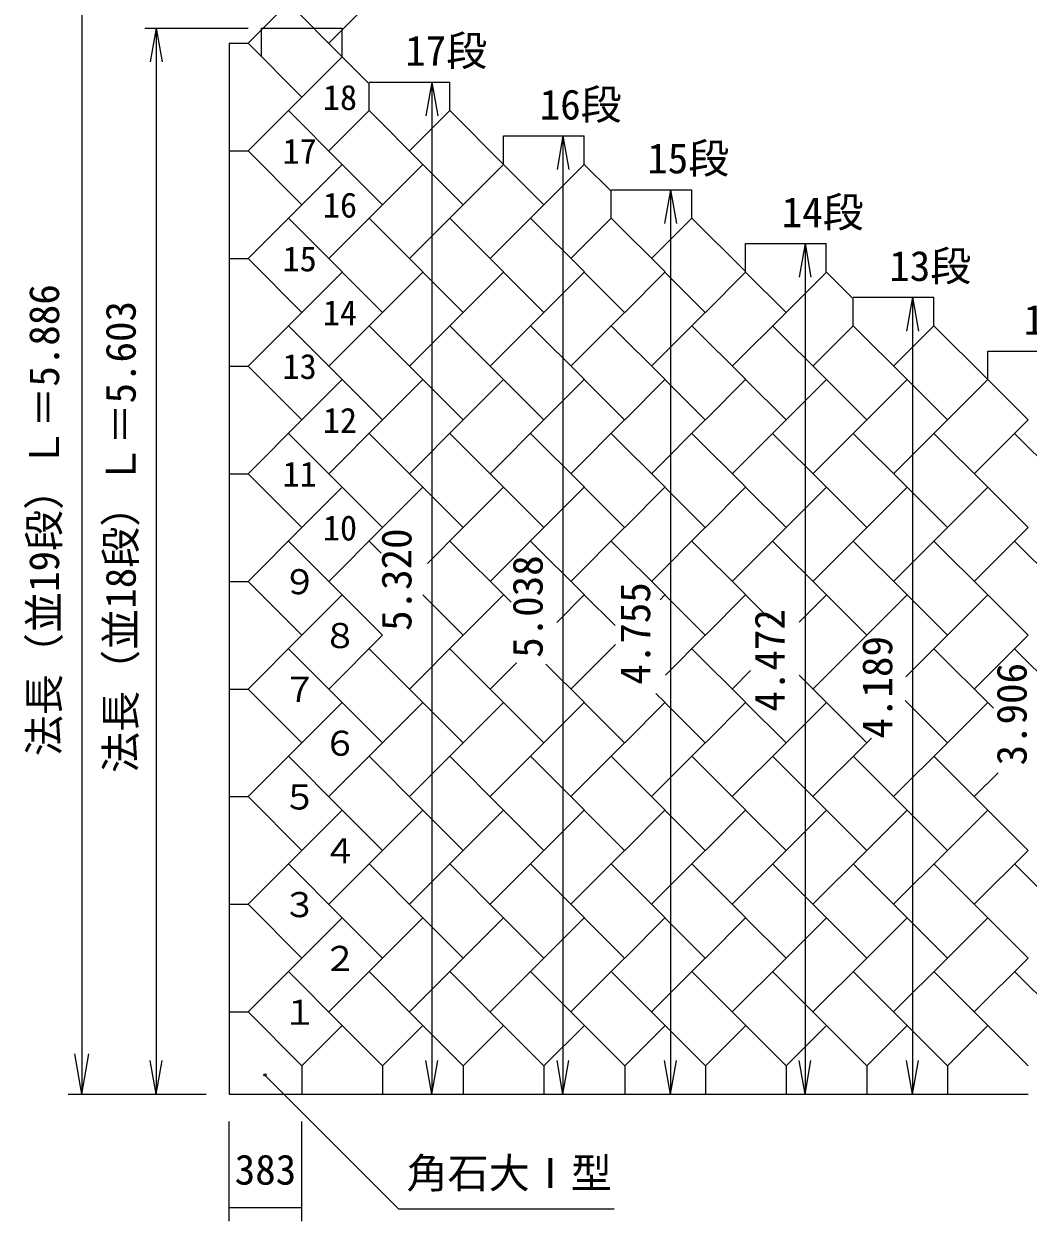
# Model space of a CAD drawing. Units: millimetres, scale not verified, with parts at other scales. Extents: x 5685 to 21727, y 2850 to 8063.
# Drawn here: x 9752 to 11219, y 5382 to 7131 of the extents above; entities that cross this region are included whole.
import ezdxf
from ezdxf.enums import TextEntityAlignment as Align

# ---------------------------------------------------------------- set-up
doc = ezdxf.new("R2010")
doc.units = ezdxf.units.MM
doc.header["$LTSCALE"] = 20
doc.layers.add('0_2', color=4, linetype='Continuous', lineweight=18)
doc.styles.add('ＭＳ ゴシック-5.0-0.0', font='')
doc.styles.get('ＭＳ ゴシック-5.0-0.0').set_extended_font_data('ＭＳ ゴシック-5.0-0.0')

msp = doc.modelspace()

# ---------------------------------------------------------------- linework, layer by layer
at = {"layer": '0_2'}
for p, q in [((9836.81, 7203.53), (9836.81, 5567.66)), ((10079.75, 7102.94), (10138.67, 7161.86)), ((10138.67, 7161.86), (10217.28, 7083.25)), ((10197.6, 7102.98), (10256.48, 7161.86)), ((9928.63, 7124.88), (10079.75, 7124.88)), ((9945.3, 7124.88), (9936.61, 7075.64)), ((9945.3, 7124.88), (9945.3, 5567.66)), ((9945.3, 7124.88), (9953.98, 7075.64)), ((10099.43, 7124.88), (10217.24, 7124.88)), ((10099.43, 7083.25), (10099.43, 7124.88)), ((10217.24, 7083.21), (10217.24, 7124.88)), ((10051.97, 7102.94), (10051.97, 5567.66)), ((10051.97, 7102.94), (10079.75, 7102.94)), ((10079.75, 7102.94), (10158.36, 7024.32)), ((10158.36, 7024.32), (10217.24, 7083.21)), ((10217.24, 7083.21), (10256.52, 7043.92)), ((10256.52, 7046.27), (10374.33, 7046.27)), ((10256.52, 7004.64), (10256.52, 7043.92)), ((10348.09, 7046.27), (10339.41, 6997.03)), ((10348.09, 7046.27), (10348.09, 5567.66)), ((10348.09, 7046.27), (10356.77, 6997.03)), ((10374.33, 7004.59), (10374.33, 7046.27)), ((10079.75, 6945.71), (10158.36, 7024.32)), ((10138.67, 7004.64), (10217.28, 6926.03)), ((10197.6, 6945.71), (10256.52, 7004.64)), ((10256.52, 7004.64), (10335.14, 6926.03)), ((10315.45, 6945.71), (10374.33, 7004.59)), ((10374.38, 7004.64), (10452.99, 6926.03)), ((10452.99, 6926.03), (10452.99, 6967.66)), ((10452.99, 6967.66), (10570.79, 6967.66)), ((10539.65, 6967.66), (10530.96, 6918.42)), ((10539.65, 6967.66), (10539.65, 5567.66)), ((10539.65, 6967.66), (10548.33, 6918.42)), ((10570.79, 6925.98), (10570.79, 6967.66)), ((10051.97, 6945.71), (10079.75, 6945.71)), ((10079.75, 6945.71), (10158.36, 6867.1)), ((10158.36, 6867.1), (10217.24, 6925.98)), ((10217.24, 6925.98), (10276.17, 6867.06)), ((10276.21, 6867.1), (10335.09, 6925.98)), ((10335.09, 6925.98), (10394.02, 6867.06)), ((10394.06, 6867.1), (10452.99, 6926.03)), ((10452.94, 6925.98), (10511.87, 6867.06)), ((10511.91, 6867.1), (10570.79, 6925.98)), ((10570.79, 6925.98), (10610.08, 6886.7)), ((10610.08, 6889.05), (10727.88, 6889.05)), ((10610.08, 6847.42), (10610.08, 6886.7)), ((10696.78, 6889.05), (10688.1, 6839.81)), ((10696.78, 6889.05), (10696.78, 5567.66)), ((10696.78, 6889.05), (10705.46, 6839.81)), ((10727.88, 6847.37), (10727.88, 6889.05)), ((10079.75, 6788.49), (10158.36, 6867.1)), ((10197.6, 6788.49), (10276.17, 6867.06)), ((10315.45, 6788.49), (10394.02, 6867.06)), ((10433.3, 6788.49), (10511.87, 6867.06)), ((10138.67, 6847.42), (10217.28, 6768.81)), ((10256.52, 6847.42), (10335.14, 6768.81)), ((10374.38, 6847.42), (10452.99, 6768.81)), ((10492.23, 6847.42), (10570.84, 6768.81)), ((10551.15, 6788.49), (10610.08, 6847.42)), ((10610.08, 6847.42), (10688.69, 6768.81)), ((10669, 6788.49), (10727.93, 6847.42)), ((10727.93, 6847.42), (10806.54, 6768.81)), ((10806.5, 6768.76), (10806.5, 6810.39)), ((10806.5, 6810.39), (10924.3, 6810.39)), ((10893.2, 6810.39), (10884.52, 6761.15)), ((10893.2, 6810.39), (10893.2, 5567.66)), ((10893.2, 6810.39), (10901.88, 6761.15)), ((10924.3, 6768.72), (10924.3, 6810.39)), ((10051.97, 6788.49), (10079.75, 6788.49)), ((10079.75, 6788.49), (10158.36, 6709.88)), ((10158.36, 6709.88), (10217.24, 6768.76)), ((10217.24, 6768.76), (10276.17, 6709.84)), ((10276.21, 6709.88), (10335.09, 6768.76)), ((10335.09, 6768.76), (10394.02, 6709.84)), ((10394.06, 6709.88), (10452.94, 6768.76)), ((10452.94, 6768.76), (10511.87, 6709.84)), ((10511.91, 6709.88), (10570.79, 6768.76)), ((10570.79, 6768.76), (10629.72, 6709.84)), ((10629.76, 6709.88), (10688.64, 6768.76)), ((10688.64, 6768.76), (10747.57, 6709.84)), ((10747.61, 6709.88), (10806.5, 6768.76)), ((10806.5, 6768.76), (10865.42, 6709.84)), ((10865.47, 6709.88), (10924.35, 6768.76)), ((10924.35, 6768.76), (10963.63, 6729.48)), ((10963.63, 6731.82), (11081.44, 6731.82)), ((10963.63, 6690.19), (10963.63, 6729.48)), ((11050.33, 6731.82), (11041.65, 6682.58)), ((11050.33, 6731.82), (11050.33, 5567.66)), ((11050.33, 6731.82), (11059.02, 6682.58)), ((11081.44, 6690.15), (11081.44, 6731.82)), ((10079.75, 6631.27), (10158.36, 6709.88)), ((10197.6, 6631.27), (10276.17, 6709.84)), ((10315.45, 6631.27), (10394.02, 6709.84)), ((10433.3, 6631.27), (10511.87, 6709.84)), ((10551.15, 6631.27), (10629.72, 6709.84)), ((10669, 6631.27), (10747.57, 6709.84)), ((10786.85, 6631.27), (10865.42, 6709.84)), ((10138.67, 6690.19), (10217.28, 6611.58)), ((10256.52, 6690.19), (10335.14, 6611.58)), ((10374.38, 6690.19), (10452.99, 6611.58)), ((10492.23, 6690.19), (10570.84, 6611.58)), ((10610.08, 6690.19), (10688.69, 6611.58)), ((10727.93, 6690.19), (10806.54, 6611.58)), ((10845.78, 6690.19), (10924.39, 6611.58)), ((10904.71, 6631.27), (10963.63, 6690.19)), ((10963.63, 6690.19), (11042.24, 6611.58)), ((11022.56, 6631.27), (11081.48, 6690.19)), ((11081.48, 6690.19), (11160.09, 6611.58)), ((11160.09, 6611.58), (11160.09, 6653.21)), ((11160.09, 6653.21), (11277.9, 6653.21)), ((10051.97, 6631.27), (10079.75, 6631.27)), ((10079.75, 6631.27), (10158.36, 6552.66)), ((10158.36, 6552.66), (10217.24, 6611.54)), ((10217.24, 6611.54), (10276.17, 6552.61)), ((10276.21, 6552.66), (10335.09, 6611.54)), ((10335.09, 6611.54), (10394.02, 6552.61)), ((10394.06, 6552.66), (10452.94, 6611.54)), ((10452.94, 6611.54), (10511.87, 6552.61)), ((10511.91, 6552.66), (10570.79, 6611.54)), ((10570.79, 6611.54), (10629.72, 6552.61)), ((10629.76, 6552.66), (10688.64, 6611.54)), ((10688.64, 6611.54), (10747.57, 6552.61)), ((10747.61, 6552.66), (10806.5, 6611.54)), ((10806.5, 6611.54), (10865.42, 6552.61)), ((10865.47, 6552.66), (10924.35, 6611.54)), ((10924.35, 6611.54), (10983.27, 6552.61)), ((10983.32, 6552.66), (11042.2, 6611.54)), ((11042.2, 6611.54), (11101.12, 6552.61)), ((11101.17, 6552.66), (11160.05, 6611.54)), ((11160.05, 6611.54), (11218.98, 6552.61)), ((10079.75, 6474.05), (10158.36, 6552.66)), ((10197.6, 6474.05), (10276.17, 6552.61)), ((10315.45, 6474.05), (10394.02, 6552.61)), ((10433.3, 6474.05), (10511.87, 6552.61)), ((10551.15, 6474.05), (10629.72, 6552.61)), ((10669, 6474.05), (10747.57, 6552.61)), ((10786.85, 6474.05), (10865.42, 6552.61)), ((10904.71, 6474.05), (10983.27, 6552.61)), ((11022.56, 6474.05), (11101.12, 6552.61)), ((11140.41, 6474.05), (11218.98, 6552.61)), ((10138.67, 6532.97), (10217.28, 6454.36)), ((10256.52, 6532.97), (10335.14, 6454.36)), ((10374.38, 6532.97), (10452.99, 6454.36)), ((10492.23, 6532.97), (10570.84, 6454.36)), ((10610.08, 6532.97), (10688.69, 6454.36)), ((10727.93, 6532.97), (10806.54, 6454.36)), ((10845.78, 6532.97), (10924.39, 6454.36)), ((10963.63, 6532.97), (11042.24, 6454.36)), ((11081.48, 6532.97), (11160.09, 6454.36)), ((11199.33, 6532.97), (11277.94, 6454.36)), ((10051.97, 6474.05), (10079.75, 6474.05)), ((10079.75, 6474.05), (10158.36, 6395.44)), ((10158.36, 6395.44), (10217.24, 6454.32)), ((10217.24, 6454.32), (10276.17, 6395.39)), ((10276.21, 6395.44), (10335.09, 6454.32)), ((10335.09, 6454.32), (10394.02, 6395.39)), ((10394.06, 6395.44), (10452.94, 6454.32)), ((10452.94, 6454.32), (10511.87, 6395.39)), ((10511.91, 6395.44), (10570.79, 6454.32)), ((10570.79, 6454.32), (10629.72, 6395.39)), ((10629.76, 6395.44), (10688.64, 6454.32)), ((10688.64, 6454.32), (10747.57, 6395.39)), ((10747.61, 6395.44), (10806.5, 6454.32)), ((10806.5, 6454.32), (10865.42, 6395.39)), ((10865.47, 6395.44), (10924.35, 6454.32)), ((10924.35, 6454.32), (10983.27, 6395.39)), ((10983.32, 6395.44), (11042.2, 6454.32)), ((11042.2, 6454.32), (11101.12, 6395.39)), ((11101.17, 6395.44), (11160.05, 6454.32)), ((11160.05, 6454.32), (11218.98, 6395.39)), ((10079.75, 6316.82), (10158.36, 6395.44)), ((10197.6, 6316.82), (10276.17, 6395.39)), ((10394.02, 6395.39), (10341.64, 6343.02)), ((10433.3, 6316.82), (10511.87, 6395.39)), ((10551.15, 6316.82), (10629.72, 6395.39)), ((10669, 6316.82), (10747.57, 6395.39)), ((10786.85, 6316.82), (10865.42, 6395.39)), ((10904.71, 6316.82), (10983.27, 6395.39)), ((11022.56, 6316.82), (11101.12, 6395.39)), ((11140.41, 6316.82), (11218.98, 6395.39)), ((10138.67, 6375.75), (10217.28, 6297.14)), ((10256.52, 6375.75), (10274.25, 6358.03)), ((10374.38, 6375.75), (10463.73, 6286.39)), ((10492.23, 6375.75), (10570.84, 6297.14)), ((10610.08, 6375.75), (10688.69, 6297.14)), ((10727.93, 6375.75), (10806.54, 6297.14)), ((10845.78, 6375.75), (10924.39, 6297.14)), ((10963.63, 6375.75), (11042.24, 6297.14)), ((11081.48, 6375.75), (11160.09, 6297.14)), ((11199.33, 6375.75), (11277.94, 6297.14)), ((10051.97, 6316.82), (10079.75, 6316.82)), ((10079.75, 6316.82), (10158.36, 6238.21)), ((10158.36, 6238.21), (10217.24, 6297.09)), ((10217.24, 6297.09), (10276.17, 6238.17)), ((10335.09, 6297.09), (10394.02, 6238.17)), ((10394.06, 6238.21), (10452.99, 6297.14)), ((10570.79, 6297.09), (10530.46, 6256.76)), ((10570.79, 6297.09), (10615.71, 6252.17)), ((10688.64, 6297.09), (10681.53, 6289.98)), ((10688.64, 6297.09), (10747.57, 6238.17)), ((10747.61, 6238.21), (10806.5, 6297.09)), ((10806.5, 6297.09), (10840.46, 6263.14)), ((10924.35, 6297.09), (10884.41, 6257.15)), ((10924.35, 6297.09), (10983.27, 6238.17)), ((10983.32, 6238.21), (11042.2, 6297.09)), ((11042.2, 6297.09), (11101.12, 6238.17)), ((11101.17, 6238.21), (11160.05, 6297.09)), ((11160.05, 6297.09), (11218.98, 6238.17)), ((10079.75, 6159.6), (10158.36, 6238.21)), ((10197.6, 6159.6), (10276.17, 6238.17)), ((10315.45, 6159.6), (10394.02, 6238.17)), ((10747.57, 6238.17), (10689.31, 6179.9)), ((10904.71, 6159.6), (10983.27, 6238.17)), ((11101.12, 6238.17), (11040.28, 6177.32)), ((11140.41, 6159.6), (11218.98, 6238.17)), ((10138.67, 6218.53), (10217.28, 6139.92)), ((10256.52, 6218.53), (10335.14, 6139.92)), ((10374.38, 6218.53), (10452.99, 6139.92)), ((10551.15, 6159.6), (10616.3, 6224.75)), ((10727.93, 6218.53), (10806.54, 6139.92)), ((11081.48, 6218.53), (11168.51, 6131.5)), ((11199.33, 6218.53), (11277.94, 6139.92)), ((10433.3, 6159.6), (10471.54, 6197.84)), ((10570.84, 6139.92), (10514.6, 6196.16)), ((10786.85, 6159.6), (10813.79, 6186.54)), ((10924.39, 6139.92), (10884.41, 6179.9)), ((10051.97, 6159.6), (10079.75, 6159.6)), ((10079.75, 6159.6), (10158.36, 6080.99)), ((10158.36, 6080.99), (10217.24, 6139.87)), ((10217.24, 6139.87), (10276.17, 6080.95)), ((10276.21, 6080.99), (10335.09, 6139.87)), ((10335.09, 6139.87), (10394.02, 6080.95)), ((10394.06, 6080.99), (10452.94, 6139.87)), ((10452.94, 6139.87), (10511.87, 6080.95)), ((10511.91, 6080.99), (10570.79, 6139.87)), ((10570.79, 6139.87), (10629.72, 6080.95)), ((10629.76, 6080.99), (10688.64, 6139.87)), ((10688.69, 6139.92), (10675.31, 6153.29)), ((10688.64, 6139.87), (10747.57, 6080.95)), ((10747.61, 6080.99), (10806.5, 6139.87)), ((10865.42, 6080.95), (10806.5, 6139.87)), ((10865.47, 6080.99), (10924.35, 6139.87)), ((10924.35, 6139.87), (10983.27, 6080.95)), ((11042.24, 6139.92), (11039.42, 6142.74)), ((11042.2, 6139.87), (11101.12, 6080.95)), ((11101.17, 6080.99), (11160.09, 6139.92)), ((10983.32, 6080.99), (10990.15, 6087.82)), ((10079.75, 6002.38), (10158.36, 6080.99)), ((10197.6, 6002.38), (10276.17, 6080.95)), ((10315.45, 6002.38), (10394.02, 6080.95)), ((10433.3, 6002.38), (10511.87, 6080.95)), ((10551.15, 6002.38), (10629.72, 6080.95)), ((10669, 6002.38), (10747.57, 6080.95)), ((10786.85, 6002.38), (10865.42, 6080.95)), ((10904.71, 6002.38), (10983.27, 6080.95)), ((11022.56, 6002.38), (11101.12, 6080.95)), ((10138.67, 6061.31), (10217.28, 5982.69)), ((10256.52, 6061.31), (10335.14, 5982.69)), ((10374.38, 6061.31), (10452.99, 5982.69)), ((10492.23, 6061.31), (10570.84, 5982.69)), ((10610.08, 6061.31), (10688.69, 5982.69)), ((10727.93, 6061.31), (10806.54, 5982.69)), ((10845.78, 6061.31), (10924.39, 5982.69)), ((10963.63, 6061.31), (11042.24, 5982.69)), ((11081.48, 6061.31), (11160.09, 5982.69)), ((11140.41, 6002.38), (11175.39, 6037.37)), ((10051.97, 6002.38), (10079.75, 6002.38)), ((10079.75, 6002.38), (10158.36, 5923.77)), ((10158.36, 5923.77), (10217.24, 5982.65)), ((10217.24, 5982.65), (10276.17, 5923.72)), ((10276.21, 5923.77), (10335.09, 5982.65)), ((10335.09, 5982.65), (10394.02, 5923.72)), ((10394.06, 5923.77), (10452.94, 5982.65)), ((10452.94, 5982.65), (10511.87, 5923.72)), ((10511.91, 5923.77), (10570.79, 5982.65)), ((10570.79, 5982.65), (10629.72, 5923.72)), ((10629.76, 5923.77), (10688.64, 5982.65)), ((10688.64, 5982.65), (10747.57, 5923.72)), ((10747.61, 5923.77), (10806.5, 5982.65)), ((10806.5, 5982.65), (10865.42, 5923.72)), ((10865.47, 5923.77), (10924.35, 5982.65)), ((10924.35, 5982.65), (10983.27, 5923.72)), ((10983.32, 5923.77), (11042.2, 5982.65)), ((11042.2, 5982.65), (11101.12, 5923.72)), ((11101.17, 5923.77), (11160.05, 5982.65)), ((11160.05, 5982.65), (11218.98, 5923.72)), ((10079.75, 5845.16), (10158.36, 5923.77)), ((10197.6, 5845.16), (10276.17, 5923.72)), ((10315.45, 5845.16), (10394.02, 5923.72)), ((10433.3, 5845.16), (10511.87, 5923.72)), ((10551.15, 5845.16), (10629.72, 5923.72)), ((10669, 5845.16), (10747.57, 5923.72)), ((10786.85, 5845.16), (10865.42, 5923.72)), ((10904.71, 5845.16), (10983.27, 5923.72)), ((11022.56, 5845.16), (11101.12, 5923.72)), ((11140.41, 5845.16), (11218.98, 5923.72)), ((10138.67, 5904.08), (10217.28, 5825.47)), ((10256.52, 5904.08), (10335.14, 5825.47)), ((10374.38, 5904.08), (10452.99, 5825.47)), ((10492.23, 5904.08), (10570.84, 5825.47)), ((10610.08, 5904.08), (10688.69, 5825.47)), ((10727.93, 5904.08), (10806.54, 5825.47)), ((10845.78, 5904.08), (10924.39, 5825.47)), ((10963.63, 5904.08), (11042.24, 5825.47)), ((11081.48, 5904.08), (11160.09, 5825.47)), ((11199.33, 5904.08), (11277.94, 5825.47)), ((10051.97, 5845.16), (10079.75, 5845.16)), ((10079.75, 5845.16), (10158.36, 5766.55)), ((10158.36, 5766.55), (10217.24, 5825.43)), ((10217.24, 5825.43), (10276.17, 5766.5)), ((10276.21, 5766.55), (10335.09, 5825.43)), ((10335.09, 5825.43), (10394.02, 5766.5)), ((10394.06, 5766.55), (10452.94, 5825.43)), ((10452.94, 5825.43), (10511.87, 5766.5)), ((10511.91, 5766.55), (10570.79, 5825.43)), ((10570.79, 5825.43), (10629.72, 5766.5)), ((10629.76, 5766.55), (10688.64, 5825.43)), ((10688.64, 5825.43), (10747.57, 5766.5)), ((10747.61, 5766.55), (10806.5, 5825.43)), ((10806.5, 5825.43), (10865.42, 5766.5)), ((10865.47, 5766.55), (10924.35, 5825.43)), ((10924.35, 5825.43), (10983.27, 5766.5)), ((10983.32, 5766.55), (11042.2, 5825.43)), ((11042.2, 5825.43), (11101.12, 5766.5)), ((11101.17, 5766.55), (11160.05, 5825.43)), ((11160.05, 5825.43), (11218.98, 5766.5)), ((10079.75, 5687.94), (10158.36, 5766.55)), ((10197.6, 5687.94), (10276.17, 5766.5)), ((10315.45, 5687.94), (10394.02, 5766.5)), ((10433.3, 5687.94), (10511.87, 5766.5)), ((10551.15, 5687.94), (10629.72, 5766.5)), ((10669, 5687.94), (10747.57, 5766.5)), ((10786.85, 5687.94), (10865.42, 5766.5)), ((10904.71, 5687.94), (10983.27, 5766.5)), ((11022.56, 5687.94), (11101.12, 5766.5)), ((11140.41, 5687.94), (11218.98, 5766.5)), ((10138.67, 5746.86), (10217.28, 5668.25)), ((10256.52, 5746.86), (10335.14, 5668.25)), ((10374.38, 5746.86), (10452.99, 5668.25)), ((10492.23, 5746.86), (10570.84, 5668.25)), ((10610.08, 5746.86), (10688.69, 5668.25)), ((10727.93, 5746.86), (10806.54, 5668.25)), ((10845.78, 5746.86), (10924.39, 5668.25)), ((10963.63, 5746.86), (11042.24, 5668.25)), ((11081.48, 5746.86), (11160.09, 5668.25)), ((11199.33, 5746.86), (11277.94, 5668.25)), ((10051.97, 5687.94), (10079.75, 5687.94)), ((10079.75, 5687.94), (10158.36, 5609.32)), ((10158.36, 5609.32), (10217.28, 5668.25)), ((10217.28, 5668.25), (10276.21, 5609.32)), ((10276.21, 5609.32), (10335.14, 5668.25)), ((10335.14, 5668.25), (10394.06, 5609.32)), ((10394.06, 5609.32), (10452.99, 5668.25)), ((10452.99, 5668.25), (10511.91, 5609.32)), ((10511.91, 5609.32), (10570.84, 5668.25)), ((10570.84, 5668.25), (10629.76, 5609.32)), ((10629.76, 5609.32), (10688.69, 5668.25)), ((10688.69, 5668.25), (10747.61, 5609.32)), ((10747.61, 5609.32), (10806.54, 5668.25)), ((10806.54, 5668.25), (10865.47, 5609.32)), ((10865.47, 5609.32), (10924.39, 5668.25)), ((10924.39, 5668.25), (10983.32, 5609.32)), ((10983.32, 5609.32), (11042.24, 5668.25)), ((11042.24, 5668.25), (11101.17, 5609.32)), ((11101.17, 5609.32), (11160.09, 5668.25)), ((11160.09, 5668.25), (11219.02, 5609.32)), ((9836.81, 5567.66), (9826.4, 5626.75)), ((9836.81, 5567.66), (9847.23, 5626.75)), ((9945.3, 5567.66), (9936.61, 5616.9)), ((9945.3, 5567.66), (9953.98, 5616.9)), ((10348.09, 5567.66), (10339.41, 5616.9)), ((10348.09, 5567.66), (10356.77, 5616.9)), ((10539.65, 5567.66), (10530.96, 5616.9)), ((10539.65, 5567.66), (10548.33, 5616.9)), ((10696.78, 5567.66), (10688.1, 5616.9)), ((10696.78, 5567.66), (10705.46, 5616.9)), ((10893.2, 5567.66), (10884.52, 5616.9)), ((10893.2, 5567.66), (10901.88, 5616.9)), ((11050.33, 5567.66), (11041.65, 5616.9)), ((11050.33, 5567.66), (11059.02, 5616.9)), ((10158.36, 5609.32), (10158.36, 5567.66)), ((10276.21, 5609.32), (10276.21, 5567.66)), ((10394.06, 5609.32), (10394.06, 5567.66)), ((10511.91, 5609.32), (10511.91, 5567.66)), ((10629.76, 5609.32), (10629.76, 5567.66)), ((10747.61, 5609.32), (10747.61, 5567.66)), ((10865.47, 5609.32), (10865.47, 5567.66)), ((10983.32, 5609.32), (10983.32, 5567.66)), ((11101.17, 5609.32), (11101.17, 5567.66)), ((10104.3, 5595.68), (10299.49, 5400.5)), ((9816.81, 5567.66), (10018.64, 5567.66)), ((10051.97, 5567.66), (10158.36, 5567.66)), ((10158.36, 5567.66), (10276.21, 5567.66)), ((10276.21, 5567.66), (10394.06, 5567.66)), ((10394.06, 5567.66), (10511.91, 5567.66)), ((10511.91, 5567.66), (10629.76, 5567.66)), ((10629.76, 5567.66), (10747.61, 5567.66)), ((10747.61, 5567.66), (10865.47, 5567.66)), ((10865.47, 5567.66), (10983.32, 5567.66)), ((10983.32, 5567.66), (11101.17, 5567.66)), ((11101.17, 5567.66), (11219.02, 5567.66)), ((10051.97, 5382.42), (10051.97, 5527.66)), ((10158.36, 5382.42), (10158.36, 5527.66)), ((10051.97, 5402.42), (10158.36, 5402.42)), ((10299.49, 5400.5), (10614.41, 5400.5))]:
    msp.add_line(p, q, dxfattribs=at)
msp.add_circle((10104.3, 5595.68), 1.67, dxfattribs=at)

# ---------------------------------------------------------------- texts
at = {"layer": '0_2', "color": 7, "style": 'ＭＳ ゴシック-5.0-0.0'}
for s, height, p in [('17段', 43.99, (10309.19, 7056.91)), ('18', 36.66, (10188.97, 6994.5)), ('16段', 43.99, (10505.65, 6978.3)), ('17', 36.66, (10130.06, 6915.91)), ('15段', 43.99, (10662.75, 6899.69)), ('16', 36.66, (10188.97, 6837.28)), ('14段', 43.99, (10859.16, 6821.03)), ('15', 36.66, (10130.06, 6758.69)), ('13段', 43.99, (11016.3, 6742.47)), ('14', 36.66, (10188.97, 6680.06)), ('12段', 43.99, (11212.76, 6663.86)), ('13', 36.66, (10130.06, 6601.47)), ('12', 36.66, (10188.97, 6522.84)), ('11', 36.66, (10130.06, 6444.25)), ('10', 36.66, (10188.97, 6365.61)), ('９', 36.66, (10130.06, 6287.02)), ('８', 36.66, (10188.97, 6208.39)), ('７', 36.66, (10130.06, 6129.8)), ('６', 36.66, (10188.97, 6051.17)), ('５', 36.66, (10130.06, 5972.58)), ('４', 36.66, (10188.97, 5893.95)), ('３', 36.66, (10130.06, 5815.36)), ('２', 36.66, (10188.97, 5736.72)), ('１', 36.66, (10130.06, 5658.13)), ('383', 43.99, (10060.16, 5422.42)), ('角石大Ⅰ型', 43.99, (10311.05, 5417.28))]:
    msp.add_text(s, height=height, dxfattribs=at).set_placement(p, align=Align.BOTTOM_LEFT)
for s, p in [('法長（並19段）Ｌ＝5.886', (9816.81, 6061.42)), ('法長（並18段）Ｌ＝5.603', (9928.72, 6036.92)), ('5.320', (10331.52, 6244.58)), ('5.038', (10523.07, 6205.27)), ('4.755', (10680.21, 6165.97)), ('4.472', (10876.63, 6126.64)), ('4.189', (11033.77, 6087.36)), ('3.906', (11230.19, 6048.05))]:
    msp.add_text(s, height=43.99, rotation=90, dxfattribs=at).set_placement(p, align=Align.BOTTOM_LEFT)

doc.saveas('drawing.dxf')
